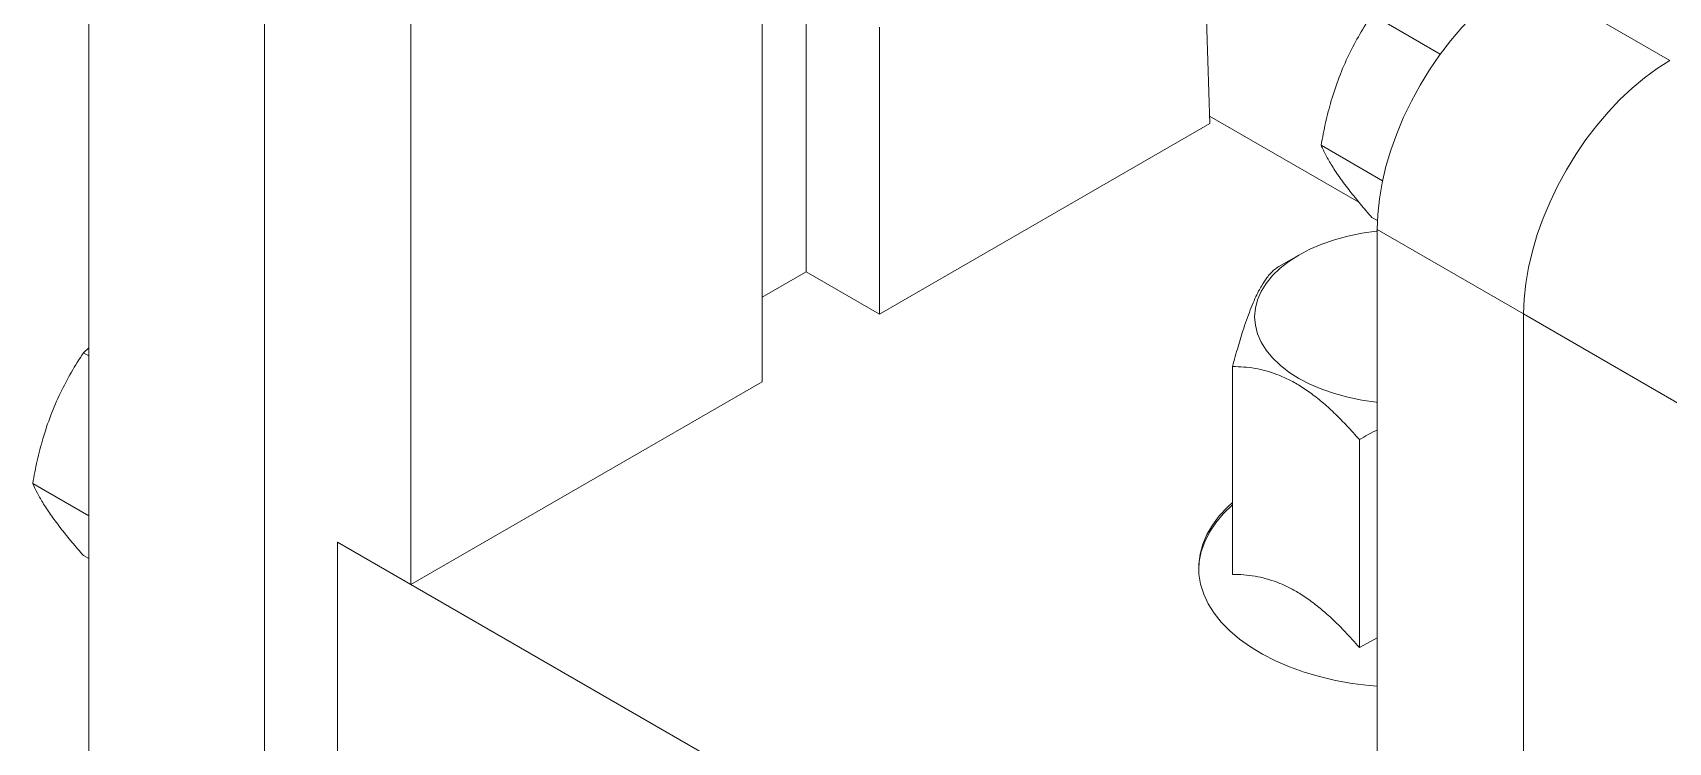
# Model space of a CAD drawing. Header units: millimetres. Extents: x -133 to 8217, y -787 to 7844.
# Drawn here: x 6546.8 to 6941.7, y 5786.7 to 5958.1 of the extents above; entities that cross this region are included whole.
import ezdxf

# ---------------------------------------------------------------- set-up
doc = ezdxf.new("R2010")
doc.units = ezdxf.units.MM
doc.header["$MEASUREMENT"] = 0
doc.layers.add('00_pen 0.20', color=4, linetype='Continuous')

msp = doc.modelspace()

# ---------------------------------------------------------------- linework, layer by layer
at = {"layer": '00_pen 0.20', "lineweight": 15}
for p, q in [((6560.3, 5430.16), (6560.3, 6090.2)), ((6602.72, 5739.09), (6602.72, 6065.71)), ((6602.72, 5405.66), (6602.72, 6065.71)), ((6638.08, 5824.83), (6638.08, 6032.78)), ((6828.72, 6009.03), (6831.01, 5936.21)), ((6722.93, 5873.82), (6722.93, 5971.29)), ((6906.78, 5971.83), (6942.13, 5951.42)), ((6733.54, 5964.85), (6733.54, 5900.35)), ((6886.67, 5952.97), (6870.14, 5962.51)), ((6751.21, 5959.47), (6751.21, 5890.15)), ((6830.95, 5938), (6867.03, 5917.18)), ((6751.21, 5890.15), (6831.01, 5936.21)), ((6872.74, 5922.37), (6857.89, 5930.94)), ((6871.47, 5912.75), (6870.14, 5913.52)), ((6871.42, 5910.59), (6906.78, 5890.18)), ((6871.42, 5690.13), (6871.42, 5910.59)), ((6852.52, 5904.42), (6847.71, 5901.64)), ((6722.93, 5894.23), (6733.54, 5900.35)), ((6733.54, 5900.35), (6751.21, 5890.15)), ((6906.78, 5890.18), (6949.2, 5865.69)), ((6906.78, 5230.14), (6906.78, 5890.18)), ((6906.78, 5563.56), (6906.78, 5890.18)), ((6560.3, 5882), (6559.01, 5880.83)), ((6559.01, 5880.83), (6560.3, 5880.08)), ((6836.5, 5877.5), (6836.5, 5827.28)), ((6638.08, 5824.83), (6722.93, 5873.82)), ((6867.12, 5859.82), (6867.12, 5809.6)), ((6546.76, 5849.26), (6560.3, 5841.45)), ((6620.4, 5753.38), (6620.4, 5835.04)), ((6620.4, 5835.04), (6638.08, 5824.83)), ((6620.4, 5835.04), (6889.1, 5679.92)), ((6559.01, 5831.83), (6560.3, 5831.09)), ((6871.42, 5811.91), (6867.12, 5809.6))]:
    msp.add_line(p, q, dxfattribs=at)
at = {"layer": '00_pen 0.20', "lineweight": 15, "flags": 128}
for points in [[(6871.42, 5910.59), (6871.56, 5914.23), (6871.96, 5917.99), (6872.63, 5921.85), (6873.55, 5925.79), (6874.73, 5929.76), (6876.16, 5933.74), (6877.82, 5937.7), (6879.69, 5941.61), (6881.78, 5945.44), (6884.05, 5949.16), (6886.5, 5952.74), (6889.1, 5956.15), (6891.84, 5959.38), (6894.69, 5962.39), (6897.63, 5965.15), (6900.64, 5967.66), (6903.7, 5969.89), (6906.78, 5971.83)], [(6906.78, 5890.18), (6906.91, 5893.82), (6907.31, 5897.58), (6907.98, 5901.44), (6908.91, 5905.38), (6910.09, 5909.35), (6911.51, 5913.33), (6913.17, 5917.29), (6915.05, 5921.2), (6917.13, 5925.03), (6919.41, 5928.75), (6921.85, 5932.33), (6924.46, 5935.74), (6927.19, 5938.97), (6930.04, 5941.98), (6932.98, 5944.74), (6935.99, 5947.25), (6939.05, 5949.48), (6942.13, 5951.42)], [(6906.78, 5890.18), (6906.91, 5893.82), (6907.31, 5897.58), (6907.98, 5901.44), (6908.91, 5905.38), (6910.09, 5909.35), (6911.51, 5913.33), (6913.17, 5917.29), (6915.05, 5921.2), (6917.13, 5925.03), (6919.41, 5928.75), (6921.85, 5932.33), (6924.46, 5935.74), (6927.19, 5938.97), (6930.04, 5941.98), (6932.98, 5944.74), (6935.99, 5947.25), (6939.05, 5949.48), (6942.13, 5951.42)], [(6871.42, 5910.21), (6871.21, 5910.19), (6867.73, 5909.68), (6864.36, 5908.99), (6861.12, 5908.1), (6858.05, 5907.04), (6855.17, 5905.81), (6852.52, 5904.42), (6850.11, 5902.89), (6847.98, 5901.23), (6846.14, 5899.45), (6844.61, 5897.58), (6843.4, 5895.64), (6842.53, 5893.63), (6842.01, 5891.58), (6841.83, 5889.52), (6842.01, 5887.45), (6842.53, 5885.41), (6843.4, 5883.4), (6844.61, 5881.46), (6846.14, 5879.59), (6847.98, 5877.81), (6850.11, 5876.15), (6852.52, 5874.62), (6855.17, 5873.23), (6858.05, 5872), (6861.12, 5870.94), (6864.36, 5870.05), (6867.73, 5869.36), (6871.21, 5868.85), (6871.42, 5868.83)], [(6836.5, 5844.09), (6836.4, 5844), (6834.26, 5841.92), (6832.44, 5839.74), (6830.94, 5837.49), (6829.77, 5835.16), (6828.95, 5832.79), (6828.46, 5830.39), (6828.33, 5828.55)], [(6836.5, 5844.64), (6835.29, 5843.51), (6833.31, 5841.38), (6831.65, 5839.16), (6830.31, 5836.87), (6829.32, 5834.53), (6828.66, 5832.14), (6828.35, 5829.73), (6828.4, 5827.31), (6828.79, 5824.9), (6829.53, 5822.52), (6830.62, 5820.19), (6832.04, 5817.91), (6833.78, 5815.72), (6835.84, 5813.61), (6838.19, 5811.61), (6840.82, 5809.73), (6843.72, 5807.99), (6846.86, 5806.39), (6850.23, 5804.95), (6853.78, 5803.67), (6857.52, 5802.58), (6861.39, 5801.66), (6865.39, 5800.94), (6869.48, 5800.41), (6871.42, 5800.23)]]:
    msp.add_lwpolyline(points, dxfattribs=at)
at = {"layer": '00_pen 0.20', "lineweight": 15}
for points, knots in [([(6870.14, 5962.51), (6869.15, 5960.95), (6867.17, 5957.83), (6864.51, 5952.79), (6862.19, 5947.43), (6860.34, 5941.92), (6858.91, 5936.4), (6858.23, 5932.77), (6857.89, 5930.94)], [0, 0, 0, 0, 0.167608, 0.336108, 0.508376, 0.682355, 0.840751, 1, 1, 1, 1]), ([(6857.89, 5930.94), (6858.06, 5930.56), (6858.59, 5929.4), (6859.69, 5927.32), (6861.39, 5924.55), (6863.19, 5922.01), (6864.81, 5919.89), (6866.48, 5917.8), (6868.24, 5915.69), (6869.66, 5914.06), (6870.14, 5913.52)], [0, 0, 0, 0, 0.083766, 0.251781, 0.422124, 0.595231, 0.68235, 0.761495, 0.920329, 1, 1, 1, 1]), ([(6847.71, 5901.64), (6847.33, 5901.4), (6846.38, 5900.78), (6844.96, 5899.27), (6843.68, 5897.35), (6842.73, 5895.62), (6841.91, 5893.92), (6841.01, 5891.78), (6840.1, 5889.36), (6839.03, 5886.22), (6838.05, 5883.03), (6837.16, 5879.91), (6836.72, 5878.3), (6836.5, 5877.5)], [0, 0, 0, 0, 0.107758, 0.271521, 0.383352, 0.439802, 0.5163, 0.593451, 0.672536, 0.752207, 0.875666, 0.937709, 1, 1, 1, 1]), ([(6559.01, 5880.83), (6558.02, 5879.27), (6556.04, 5876.15), (6553.38, 5871.11), (6551.06, 5865.75), (6549.5, 5861.1), (6548.48, 5857.4), (6547.83, 5854.71), (6547.26, 5852), (6546.93, 5850.17), (6546.76, 5849.26)], [0, 0, 0, 0, 0.1676, 0.336091, 0.50835, 0.682321, 0.761467, 0.840739, 0.920328, 1, 1, 1, 1]), ([(6836.5, 5877.5), (6838.3, 5877.42), (6840.92, 5877.32), (6844.55, 5876.5), (6847.23, 5875.64), (6849.98, 5874.43), (6852.81, 5872.86), (6855.66, 5870.91), (6858.52, 5868.62), (6861.34, 5866.02), (6864.23, 5863.09), (6866.13, 5860.95), (6867.12, 5859.82)], [0, 0, 0, 0, 0.185862, 0.270573, 0.355257, 0.442841, 0.530413, 0.620255, 0.710123, 0.803232, 0.896377, 1, 1, 1, 1]), ([(6867.12, 5859.82), (6868.52, 5860.65), (6869.92, 5861.49), (6871.41, 5862.15), (6871.42, 5862.15)], [0, 0, 0, 0, 0.994905, 1, 1, 1, 1]), ([(6546.76, 5849.26), (6547.12, 5848.48), (6547.85, 5846.92), (6549.35, 5844.29), (6551.28, 5841.38), (6553.24, 5838.76), (6554.94, 5836.63), (6556.23, 5835.06), (6557.59, 5833.47), (6558.53, 5832.38), (6559.01, 5831.83)], [0, 0, 0, 0, 0.1676, 0.336091, 0.50835, 0.682321, 0.761467, 0.840739, 0.920328, 1, 1, 1, 1]), ([(6867.12, 5809.6), (6865.99, 5810.88), (6864.01, 5813.12), (6861.06, 5816.07), (6858.33, 5818.56), (6855.5, 5820.81), (6852.68, 5822.71), (6849.93, 5824.24), (6847.25, 5825.41), (6844.58, 5826.28), (6841.88, 5826.88), (6839.18, 5827.22), (6837.4, 5827.26), (6836.5, 5827.28)], [0, 0, 0, 0, 0.117895, 0.205718, 0.29403, 0.384345, 0.475595, 0.558464, 0.642151, 0.728137, 0.814769, 0.907182, 1, 1, 1, 1])]:
    msp.add_open_spline(points, degree=3, knots=knots, dxfattribs=at)

doc.saveas('drawing.dxf')
